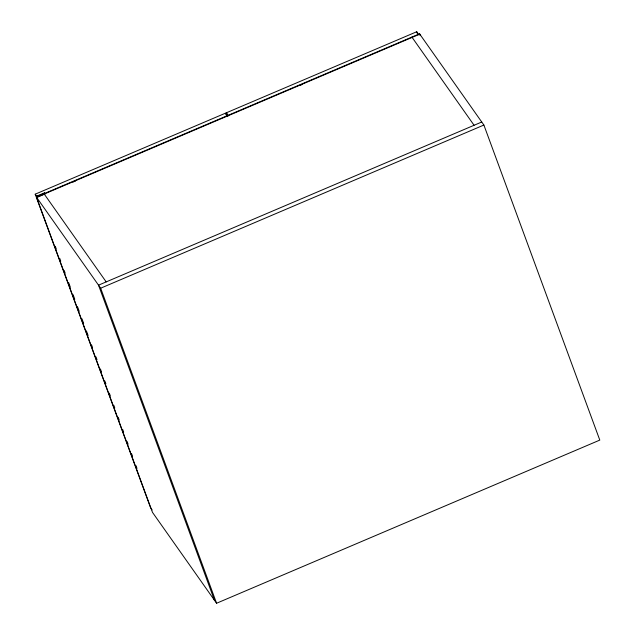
<?xml version="1.0" encoding="UTF-8"?>
<svg xmlns="http://www.w3.org/2000/svg" width="635" height="635" viewBox="0 0 635 635"><rect width="100%" height="100%" fill="white"/><g stroke="black" fill="none" stroke-linecap="round" stroke-linejoin="round"><path stroke-width="0.95" d="M152.146 509.929L150.535 507.651L35.203 194.183L225.536 113.149L227.679 116.189M227.409 115.578L226.385 112.784L416.719 31.75L418.862 34.79M419.783 34.147L36.56 197.302L152.479 512.35L216.583 603.25L599.797 440.095L483.886 125.047L419.544 33.814L43.99 193.707L106.188 281.9M45.545 193.731L37.346 197.223L35.203 194.183M72.866 182.102L75.597 180.935M299.561 85.582L302.292 84.423M481.743 122.007L98.52 285.163L214.432 600.21M36.56 197.302L100.663 288.203L483.886 125.047M411.877 37.076L474.075 125.27M226.385 112.784L228.529 115.824M419.544 33.814L420.227 35.671M416.719 31.75L417.401 33.607M225.536 113.149L226.219 115.006M100.663 288.203L216.583 603.25M55.285 246.285L56.309 249.071M59.73 258.366L60.754 261.152M64.175 270.447L65.199 273.233M68.62 282.527L70.326 287.171M73.065 294.608L74.771 299.252M77.51 306.689L79.216 311.333M81.955 318.77L83.661 323.413M86.4 330.851L88.106 335.494M91.527 344.789L92.551 347.575M95.972 356.87L96.996 359.656M100.417 368.951L101.441 371.745M104.862 381.032L105.886 383.826M109.307 393.113L110.331 395.907M113.752 405.193L114.776 407.987M118.197 417.274L119.221 420.068M122.642 429.363L123.666 432.149M127.087 441.444L128.111 444.23M131.532 453.525L132.556 456.311M135.977 465.606L137.001 468.392M44.482 192.834L36.822 196.096L37.06 196.437L44.72 193.175L44.482 192.834"/></g></svg>
